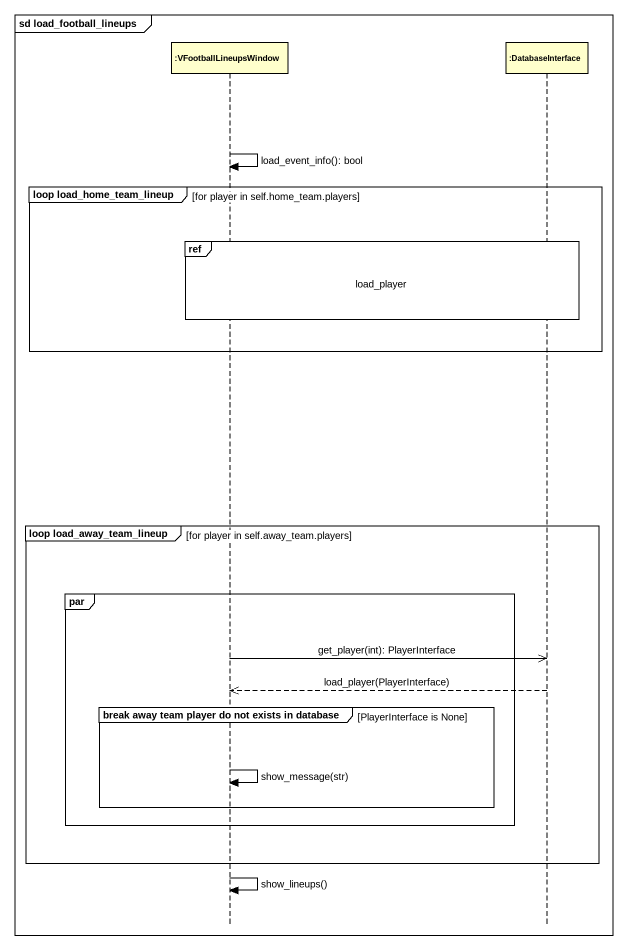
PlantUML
@startuml
mainframe sd load_football_lineups
hide footbox
participant ":VFootballLineupsWindow" as VFootballLineupsWindow
participant ":DatabaseInterface" as DatabaseInterface

VFootballLineupsWindow -> VFootballLineupsWindow : load_event_info(): bool
group loop load_home_team_lineup [for player in self.home_team.players]
  ref over VFootballLineupsWindow, DatabaseInterface : load_player
end
group loop load_away_team_lineup [for player in self.away_team.players]
  par
    VFootballLineupsWindow ->> DatabaseInterface : get_player(int): PlayerInterface
    DatabaseInterface -->> VFootballLineupsWindow : load_player(PlayerInterface)
    group break away team player do not exists in database [PlayerInterface is None]
      VFootballLineupsWindow -> VFootballLineupsWindow : show_message(str)
    end
  end
end
VFootballLineupsWindow -> VFootballLineupsWindow : show_lineups()
@enduml
